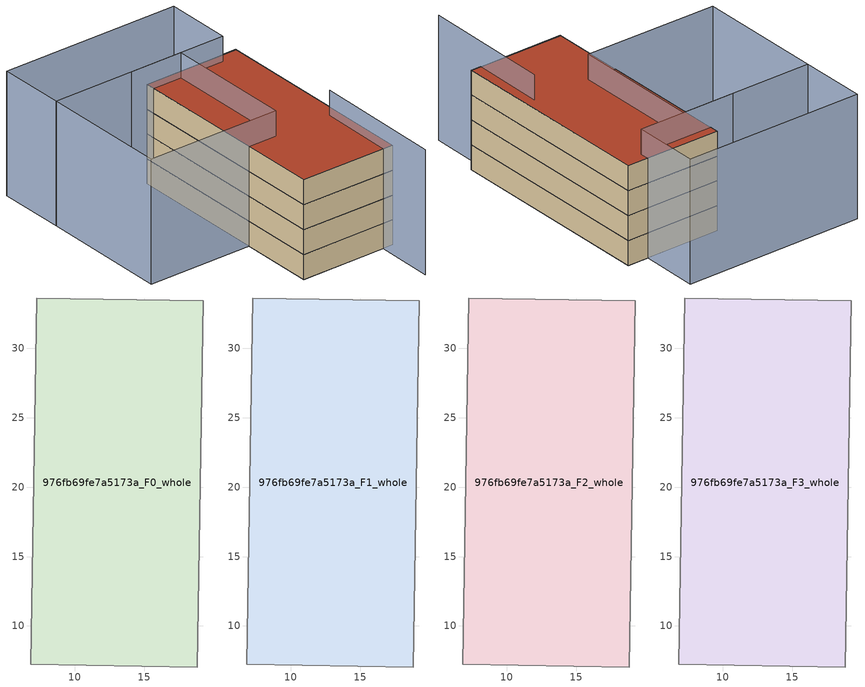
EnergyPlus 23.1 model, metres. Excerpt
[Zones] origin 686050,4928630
976fb69fe7a5173a_F0_whole
 floor ground (EU_floor_Construction): 18.83,7.04 19.27,33.44 7.27,33.64 6.83,7.24 z0
 wall adiabatic (EU_wall_Construction): 7.27,33.64 19.27,33.44 18.83,7.04 6.83,7.24 7.27,33.64 z0:3
976fb69fe7a5173a_F1_whole
 floor to 976fb69fe7a5173a_F0_whole (EU_floor_Construction): 18.83,7.04 19.26,33.44 7.27,33.64 6.83,7.24 z3
 wall adiabatic (EU_wall_Construction): 7.27,33.64 19.27,33.44 18.83,7.04 6.83,7.24 7.27,33.64 z3:6
976fb69fe7a5173a_F2_whole
 floor to 976fb69fe7a5173a_F1_whole (EU_floor_Construction): 18.83,7.04 19.26,33.44 7.27,33.64 6.83,7.24 z6
 wall adiabatic (EU_wall_Construction): 7.27,33.64 19.27,33.44 18.83,7.04 6.83,7.24 7.27,33.64 z6:9
976fb69fe7a5173a_F3_whole
 floor to 976fb69fe7a5173a_F2_whole (EU_floor_Construction): 18.83,7.04 19.26,33.44 7.27,33.64 6.83,7.24 z9
 wall adiabatic (EU_wall_Construction): 7.27,33.64 19.27,33.44 18.83,7.04 6.83,7.24 7.27,33.64 z9:12
 roof outside (EU_roof_Construction): 19.27,33.44 18.83,7.04 6.83,7.24 7.27,33.64 z12
shading: 17.81,16.22 17.35,-0.05 / -6.07,16.71 -5.79,32.72 / -5.79,32.72 10.92,32.42 / 10.92,32.42 10.63,16.41 / 10.63,16.41 -6.07,16.71 / 16.61,32.35 -5.78,32.69 / -5.78,32.69 -5.65,40.98 / -5.65,40.98 16.74,40.64 / 16.74,40.64 16.61,32.35 z0:15
[Building]
EU S2 Campaign: North Axis=0; Terrain=City; Solar Distribution=FullExterior
[Site:Location]
Bologna: Latitude=44.5; Longitude=11.25; Time Zone=1; Elevation=37
[SizingPeriod:WeatherFileDays]
AnnualSizingPeriod: Begin Month=1; Begin Day of Month=1; End Month=12; End Day of Month=31; Day of Week for Start Day=Monday; Use Weather File Daylight Saving Period=No; Use Weather File Rain and Snow Indicators=No
[MATERIAL]
EU_InternalMass_Material: Roughness=MediumRough; Thickness=0.1; Conductivity=1; Density=1800; Specific Heat=900; Thermal Absorptance=0.9; Solar Absorptance=0.7; Visible Absorptance=0.7
[MATERIAL:NOMASS] Roughness=MediumRough; Thermal Absorptance=0.9; Solar Absorptance=0.7; Visible Absorptance=0.7
Name | Thermal Resistance
EU_wall_NoMass | 0.937881
EU_roof_NoMass | 0.548572
EU_floor_NoMass | 0.71348
[CONSTRUCTION]
EU_wall_Construction: EU_wall_NoMass
EU_roof_Construction: EU_roof_NoMass
EU_floor_Construction: EU_floor_NoMass
EU_InternalMass_Construction: EU_InternalMass_Material
[ZONE] Type=1; Multiplier=1; Ceiling Height=autocalculate; Floor Area=autocalculate; Part of Total Floor Area=Yes
Name | Volume
976fb69fe7a5173a_F0_whole | 950.265
976fb69fe7a5173a_F1_whole; 976fb69fe7a5173a_F2_whole; 976fb69fe7a5173a_F3_whole | 950.266
[INTERNALMASS] Construction=EU_InternalMass_Construction; Surface Area=316.755
Name | Zone or ZoneList
976fb69fe7a5173a_F0_whole_EU_InternalMass | 976fb69fe7a5173a_F0_whole
976fb69fe7a5173a_F1_whole_EU_InternalMass | 976fb69fe7a5173a_F1_whole
976fb69fe7a5173a_F2_whole_EU_InternalMass | 976fb69fe7a5173a_F2_whole
976fb69fe7a5173a_F3_whole_EU_InternalMass | 976fb69fe7a5173a_F3_whole
[OTHEREQUIPMENT] Fuel Type=Electricity; Design Level Calculation Method=Watts/Area; Power per Zone Floor Area=1; Fraction Latent=0; Fraction Radiant=0; Fraction Lost=0; Carbon Dioxide Generation Rate=0; EndUse Subcategory=EU_Step8_InternalGains
Name | Zone or ZoneList or Space or SpaceList | Schedule
EU_Step8_InternalGain_976fb69fe7a5173a_F0_whole_f000 | 976fb69fe7a5173a_F0_whole | EU_Step8_GainSchedule_976fb69fe7a5173a_F0_whole_f000
EU_Step8_InternalGain_976fb69fe7a5173a_F1_whole_f000 | 976fb69fe7a5173a_F1_whole | EU_Step8_GainSchedule_976fb69fe7a5173a_F1_whole_f000
EU_Step8_InternalGain_976fb69fe7a5173a_F2_whole_f000 | 976fb69fe7a5173a_F2_whole | EU_Step8_GainSchedule_976fb69fe7a5173a_F2_whole_f000
EU_Step8_InternalGain_976fb69fe7a5173a_F3_whole_f000 | 976fb69fe7a5173a_F3_whole | EU_Step8_GainSchedule_976fb69fe7a5173a_F3_whole_f000
[ZONEVENTILATION:DESIGNFLOWRATE] Schedule=EU_AlwaysOn; Design Flow Rate Calculation Method=AirChanges/Hour; Air Changes per Hour=0.687892; Ventilation Type=Natural; Fan Pressure Rise=0; Fan Total Efficiency=1; Constant Term Coefficient=1; Temperature Term Coefficient=0; Velocity Term Coefficient=0; Velocity Squared Term Coefficient=0; Minimum Indoor Temperature=-100; Maximum Indoor Temperature=100; Delta Temperature=-100; Minimum Outdoor Temperature=-100; Maximum Outdoor Temperature=100; Maximum Wind Speed=40
Name | Zone or ZoneList or Space or SpaceList
EU_ConstantAir_976fb69fe7a5173a_F0_whole | 976fb69fe7a5173a_F0_whole
EU_ConstantAir_976fb69fe7a5173a_F1_whole | 976fb69fe7a5173a_F1_whole
EU_ConstantAir_976fb69fe7a5173a_F2_whole | 976fb69fe7a5173a_F2_whole
EU_ConstantAir_976fb69fe7a5173a_F3_whole | 976fb69fe7a5173a_F3_whole
[HVACTEMPLATE:THERMOSTAT] Constant Heating Setpoint=20; Constant Cooling Setpoint=50
EU_HeatOnly_976fb69fe7a5173a_F0_whole; EU_HeatOnly_976fb69fe7a5173a_F1_whole; EU_HeatOnly_976fb69fe7a5173a_F2_whole; EU_HeatOnly_976fb69fe7a5173a_F3_whole
[HVACTEMPLATE:ZONE:IDEALLOADSAIRSYSTEM] System Availability Schedule=EU_AlwaysOn; Maximum Heating Supply Air Temperature=50; Minimum Cooling Supply Air Temperature=13; Maximum Heating Supply Air Humidity Ratio=0.0156; Minimum Cooling Supply Air Humidity Ratio=0.0077; Heating Limit=NoLimit; Cooling Limit=NoLimit; Heating Availability Schedule=EU_AlwaysOn; Cooling Availability Schedule=EU_CoolingOff; Dehumidification Control Type=ConstantSensibleHeatRatio; Cooling Sensible Heat Ratio=0.7; Dehumidification Setpoint=60; Humidification Control Type=None; Humidification Setpoint=30; Outdoor Air Method=None; Outdoor Air Flow Rate per Person=0.00944; Outdoor Air Flow Rate per Zone Floor Area=0; Outdoor Air Flow Rate per Zone=0; Demand Controlled Ventilation Type=None; Outdoor Air Economizer Type=NoEconomizer; Heat Recovery Type=None; Sensible Heat Recovery Effectiveness=0.7; Latent Heat Recovery Effectiveness=0.65
Name | Template Thermostat
976fb69fe7a5173a_F0_whole | EU_HeatOnly_976fb69fe7a5173a_F0_whole
976fb69fe7a5173a_F1_whole | EU_HeatOnly_976fb69fe7a5173a_F1_whole
976fb69fe7a5173a_F2_whole | EU_HeatOnly_976fb69fe7a5173a_F2_whole
976fb69fe7a5173a_F3_whole | EU_HeatOnly_976fb69fe7a5173a_F3_whole
[SIZING:ZONE] Zone Cooling Design Supply Air Temperature Input Method=SupplyAirTemperature; Zone Cooling Design Supply Air Temperature=13; Zone Heating Design Supply Air Temperature Input Method=SupplyAirTemperature; Zone Heating Design Supply Air Temperature=50; Zone Cooling Design Supply Air Humidity Ratio=0.008; Zone Heating Design Supply Air Humidity Ratio=0.008; Cooling Design Air Flow Method=DesignDay; Cooling Design Air Flow Rate=0; Cooling Minimum Air Flow per Zone Floor Area=0.000762; Cooling Minimum Air Flow=0; Cooling Minimum Air Flow Fraction=0.2; Heating Design Air Flow Method=DesignDay; Heating Design Air Flow Rate=0; Heating Maximum Air Flow per Zone Floor Area=0.002032; Heating Maximum Air Flow=0.141576; Heating Maximum Air Flow Fraction=0.3; Account for Dedicated Outdoor Air System=No; Dedicated Outdoor Air System Control Strategy=NeutralSupplyAir; Dedicated Outdoor Air Low Setpoint Temperature for Design=autosize; Dedicated Outdoor Air High Setpoint Temperature for Design=autosize; Zone Load Sizing Method=Sensible Load Only No Latent Load; Zone Latent Cooling Design Supply Air Humidity Ratio Input Method=HumidityRatioDifference; Zone Cooling Design Supply Air Humidity Ratio Difference=0.005; Zone Latent Heating Design Supply Air Humidity Ratio Input Method=HumidityRatioDifference; Zone Humidification Design Supply Air Humidity Ratio Difference=0.005
976fb69fe7a5173a_F0_whole; 976fb69fe7a5173a_F1_whole; 976fb69fe7a5173a_F2_whole; 976fb69fe7a5173a_F3_whole
[SCHEDULE:CONSTANT]
Name | Hourly Value
EU_AlwaysOn | 1
EU_CoolingOff | 0
[SCHEDULE:FILE] Column Number=1; Rows to Skip at Top=0; Number of Hours of Data=8760; Column Separator=Comma; Interpolate to Timestep=No; Minutes per Item=60; Adjust Schedule for Daylight Savings=Yes
Name | File
EU_Step8_GainSchedule_976fb69fe7a5173a_F0_whole_f000 | ../../schedules/976fb69fe7a5173a/976fb69fe7a5173a_F0_whole_f000_gain.csv
EU_Step8_GainSchedule_976fb69fe7a5173a_F1_whole_f000 | ../../schedules/976fb69fe7a5173a/976fb69fe7a5173a_F1_whole_f000_gain.csv
EU_Step8_GainSchedule_976fb69fe7a5173a_F2_whole_f000 | ../../schedules/976fb69fe7a5173a/976fb69fe7a5173a_F2_whole_f000_gain.csv
EU_Step8_GainSchedule_976fb69fe7a5173a_F3_whole_f000 | ../../schedules/976fb69fe7a5173a/976fb69fe7a5173a_F3_whole_f000_gain.csv
